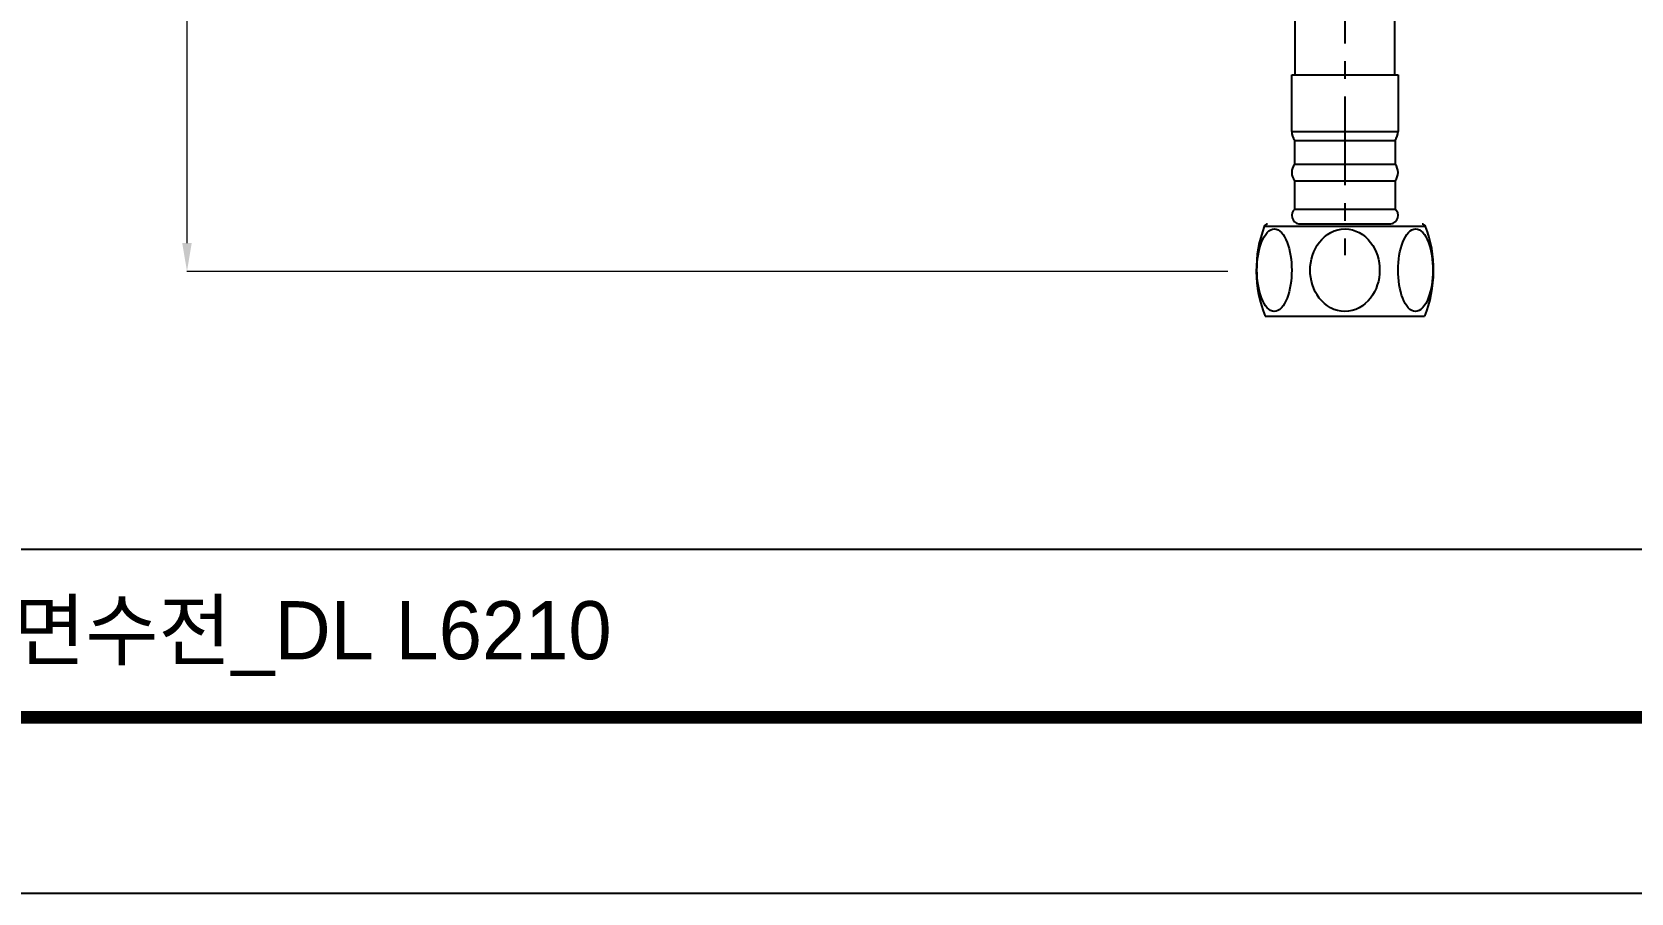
# Model space of a CAD drawing. Extents: x 0 to 790, y 0 to 579.
# Drawn here: x 348.6 to 574.2, y 0 to 121.4 of the extents above; entities that cross this region are included whole.
import ezdxf

# ---------------------------------------------------------------- set-up
doc = ezdxf.new("R2010")
doc.units = 0
doc.header["$LTSCALE"] = 10
doc.header["$MEASUREMENT"] = 0
doc.header["$PDMODE"] = 3
doc.header["$PDSIZE"] = -10
doc.linetypes.add('CENTER', pattern=[2, 1.25, -0.25, 0.25, -0.25])
doc.layers.get('0').update_dxf_attribs({"linetype": 'CONTINUOUS'})
doc.layers.get('DEFPOINTS').update_dxf_attribs({"linetype": 'CONTINUOUS'})
doc.layers.add('1', color=7, linetype='CONTINUOUS')
doc.styles.add('Daelim Dimension', font='')
doc.styles.get('Daelim Dimension').set_extended_font_data('나눔고딕')
doc.dimstyles.new('DEFAULT', dxfattribs={"dimscale": 2, "dimtxt": 2, "dimasz": 2, "dimexe": 0, "dimexo": 2, "dimgap": 1, "dimtad": 1, "dimdec": 0, "dimzin": 9, "dimdsep": 46, "dimtxsty": 'Daelim Dimension', "dimcen": 0.5, "dimclrd": 5, "dimclre": 5, "dimclrt": 256, "dimadec": 1, "dimazin": 0, "dimtfac": 1, "dimtdec": 0, "dimtix": 1, "dimtmove": 0, "dimatfit": 3, "dimfxl": 1, "dimtolj": 1, "dimtzin": 1, "dimlwd": 9, "dimlwe": 9, "dimarcsym": 0})

# ---------------------------------------------------------------- blocks, each defined once
blk = doc.blocks.new('*D6')
at = {"color": 5, "lineweight": 9, "ltscale": 0.5, "transparency": 16777216}
for p, q in [((433.31, 229.71), (370.48, 229.71)), ((370.48, 225.71), (370.48, 91.67)), ((517.33, 87.67), (370.48, 87.67))]:
    blk.add_line(p, q, dxfattribs=at)
at = {"color": 5, "ltscale": 0.5, "transparency": 16777216}
for points in [[(369.81, 225.71), (371.15, 225.71), (370.48, 229.71)], [(369.81, 91.67), (371.15, 91.67), (370.48, 87.67)]]:
    blk.add_solid(points, dxfattribs=at)
at = {"layer": 'DEFPOINTS', "color": 0, "ltscale": 0.5, "transparency": 16777216}
for p in [(437.31, 229.71), (370.48, 87.67), (521.33, 87.67)]:
    blk.add_point(p, dxfattribs=at)
at = {"color": 7, "ltscale": 0.5, "transparency": 16777216, "insert": (363.07, 158.69), "char_height": 10, "attachment_point": 5, "rotation": 90, "style": 'Daelim Dimension'}
blk.add_mtext('\\A1;410', dxfattribs=at)

msp = doc.modelspace()

# ---------------------------------------------------------------- linework, layer by layer
at = {"color": 5}
msp.add_line((12.7, 48.49), (648.72, 48.49), dxfattribs=at)
at = {"ltscale": 0.5}
msp.add_lwpolyline([(0, 0), (789.88, 0), (789.88, 578.76), (0, 578.76)], close=True, dxfattribs=at)
at = {"color": 5, "linetype": 'ByBlock', "lineweight": 200, "const_width": 1.82}
msp.add_lwpolyline([(12.7, 24.78), (777.1, 24.78), (777.1, 565.32), (12.7, 565.32)], close=True, dxfattribs=at)
at = {"layer": '1', "color": 7, "linetype": 'Continuous'}
for p, q in [((526.83, 115.39), (526.83, 145.39)), ((540.83, 145.39), (540.83, 115.39)), ((526.33, 107.39), (526.33, 115.39)), ((526.33, 115.39), (533.83, 115.39)), ((533.83, 115.39), (541.33, 115.39)), ((541.33, 115.39), (541.33, 107.39)), ((526.33, 107.39), (533.83, 107.39)), ((526.77, 102.81), (526.77, 106.15)), ((526.77, 106.15), (533.83, 106.15)), ((533.83, 107.39), (541.33, 107.39)), ((533.83, 106.15), (540.9, 106.15)), ((540.9, 106.15), (540.9, 102.81)), ((526.77, 102.81), (533.83, 102.81)), ((533.83, 102.81), (540.9, 102.81)), ((526.77, 96.46), (526.77, 100.43)), ((526.77, 100.43), (533.83, 100.43)), ((533.83, 100.43), (540.9, 100.43)), ((540.9, 100.43), (540.9, 96.46)), ((526.77, 96.46), (533.83, 96.46)), ((533.83, 96.46), (540.9, 96.46)), ((533.83, 94.02), (522.46, 94.02)), ((527.33, 94.39), (533.83, 94.39)), ((533.83, 94.39), (540.33, 94.39)), ((545.21, 94.02), (533.83, 94.02)), ((522.58, 81.34), (545.08, 81.34))]:
    msp.add_line(p, q, dxfattribs=at)
for centre, radius, start, end in [((528.33, 107.39), 2, 180, 218.4508), ((539.33, 107.39), 2, 321.5492, 0), ((528.18, 101.62), 1.85, 139.994, 220.006), ((539.48, 101.62), 1.85, 319.994, 40.006), ((527.51, 95.55), 1.17, 129.093, 261.5151), ((540.16, 95.55), 1.17, 278.4849, 50.907), ((538.86, 87.84), 17.53, 159.3657, 201.7699), ((522.92, 93.84), 0.5, 90, 159.3657), ((544.74, 93.84), 0.5, 20.6343, 90), ((528.81, 87.84), 17.53, 338.2301, 20.6343)]:
    msp.add_arc(centre, radius, start, end, dxfattribs=at)
at = {"layer": '1', "color": 1, "linetype": 'CENTER'}
msp.add_open_spline([(533.83, 151.89), (533.83, 146.89), (533.83, 89.96)], degree=1, knots=[0, 0, 0.080737, 1, 1], dxfattribs=at)
at = {"layer": '1', "color": 7, "linetype": 'Continuous'}
for points in [[(526.07, 85.28), (526.34, 86.58), (526.39, 88.03), (526.07, 90.77), (525.69, 92.04), (524.54, 93.68), (523.77, 93.9), (522.46, 92.87), (521.95, 91.72), (521.41, 89.13), (521.35, 87.65), (521.67, 84.93), (522.05, 83.64), (523.2, 82.01), (523.98, 81.78), (525.3, 82.82), (525.8, 83.97), (526.07, 85.28)], [(533.83, 82.01), (535.25, 82.01), (536.58, 82.79), (538.29, 85.01), (538.73, 86.43), (538.73, 89.24), (538.3, 90.65), (536.6, 92.87), (535.26, 93.67), (532.44, 93.68), (531.1, 92.9), (529.37, 90.67), (528.93, 89.25), (528.93, 86.44), (529.36, 85.03), (531.08, 82.79), (532.41, 82.01), (533.83, 82.01)], [(541.59, 85.28), (541.86, 83.97), (542.36, 82.84), (543.66, 81.79), (544.44, 81.99), (545.6, 83.61), (545.98, 84.89), (546.31, 87.62), (546.26, 89.1), (545.73, 91.68), (545.23, 92.84), (543.93, 93.89), (543.14, 93.69), (541.99, 92.08), (541.6, 90.8), (541.27, 88.04), (541.32, 86.58), (541.59, 85.28)]]:
    msp.add_open_spline(points, degree=3, knots=[0, 0, 0, 0, 0.125, 0.125, 0.25, 0.25, 0.375, 0.375, 0.5, 0.5, 0.625, 0.625, 0.75, 0.75, 0.875, 0.875, 1, 1, 1, 1], dxfattribs=at)

# ---------------------------------------------------------------- texts
at = {"color": 2, "insert": (154.51, 41.16), "char_height": 8.198, "width": 362.8925, "attachment_point": 1, "style": 'Daelim Dimension'}
msp.add_mtext('{\\fPretendard Variable SemiBold|b0|i0|c129|p2;대림바스(주)} Single lever_POLE_원홀세면수전_DL L6210', dxfattribs=at)

# ---------------------------------------------------------------- dimensions: what is measured, and where the dimension line sits
at = {"color": 5, "ltscale": 0.5}
dim = msp.add_linear_dim(base=(370.48, 87.67), p1=(437.31, 229.71), p2=(521.33, 87.67), angle=90, text='410', dimstyle='DEFAULT', override={"dimtxt": 5, "dimclrd": 5, "dimclre": 5, "dimclrt": 7}, dxfattribs=at)
dim.commit()
dim.dimension.update_dxf_attribs({"geometry": '*D6', "text_midpoint": (363.07, 158.69)})

doc.saveas('drawing.dxf')
